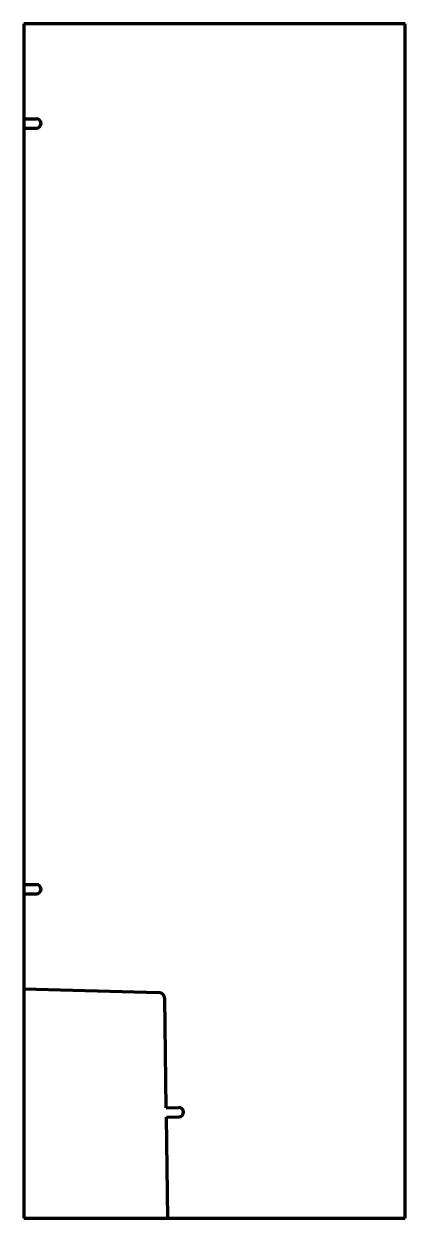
# Model space of a CAD drawing. Header units: inches. Extents: x 0 to 30.6, y 0 to 96.
import ezdxf

# ---------------------------------------------------------------- set-up
doc = ezdxf.new("R2010")
doc.units = ezdxf.units.IN
doc.header["$MEASUREMENT"] = 0
doc.layers.add('1', color=7, linetype='Continuous')

msp = doc.modelspace()

# ---------------------------------------------------------------- linework, layer by layer
at = {"color": 7, "lineweight": 90}
for p, q in [((0, 96), (0, 0)), ((30.625, 96), (0, 96)), ((30.625, 0), (30.625, 96)), ((0, 0), (30.625, 0))]:
    msp.add_line(p, q, dxfattribs=at)
at = {"layer": '1', "color": 7, "lineweight": 90}
for p, q in [((0, 88.375), (1, 88.375)), ((0, 87.625), (1, 87.625)), ((0, 26.812), (1, 26.812)), ((0, 26.062), (1, 26.062)), ((0, 18.438), (10.833, 18.138)), ((11.44, 8.875), (11.319, 17.645)), ((11.44, 8.875), (12.44, 8.889)), ((11.45, 8.125), (12.45, 8.139)), ((11.562, 0), (11.45, 8.125))]:
    msp.add_line(p, q, dxfattribs=at)
for centre, radius, start, end in [((1, 88), 0.375, 270, 450), ((1, 26.438), 0.375, 270, 450), ((10.819, 17.638), 0.5, 0.79024, 88.41765), ((12.445, 8.514), 0.375, 270.79024, 450.79024)]:
    msp.add_arc(centre, radius, start, end, dxfattribs=at)

doc.saveas('drawing.dxf')
